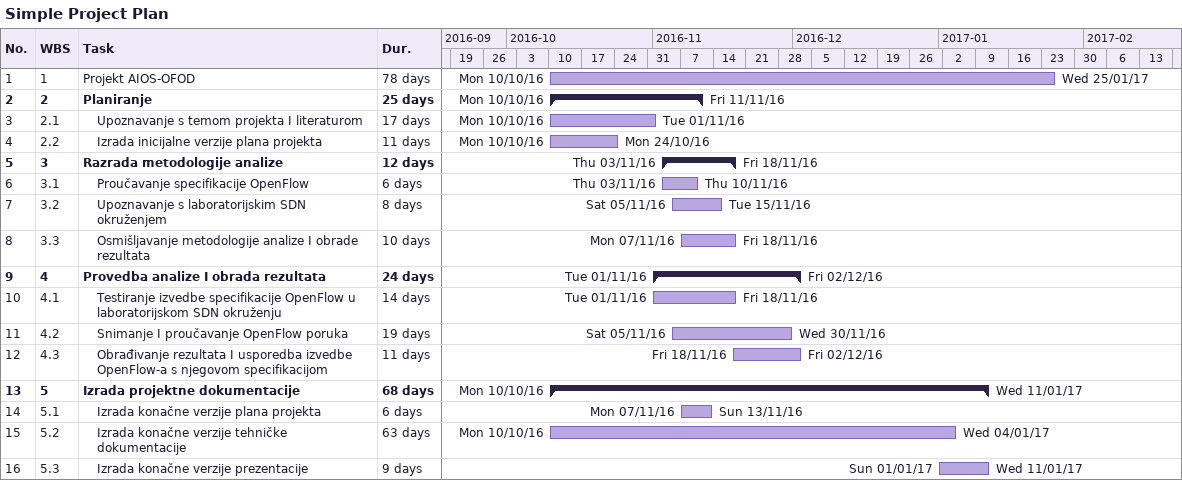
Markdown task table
Simple Project Plan

| ID | WBS | Task | Duration | Start | Finish |
|---|---|---|---|---|---|
| 1 | 1 | Projekt AIOS-OFOD | 78d | 2016-10-10 | 2017-01-25 |
| 2 | 2 | **Planiranje** | 25d | 2016-10-10 | 2016-11-11 |
| 3 | 2.1 | Upoznavanje s temom projekta I literaturom | 17d | 2016-10-10 | 2016-11-01 |
| 4 | 2.2 | Izrada inicijalne verzije plana projekta | 11d | 2016-10-10 | 2016-10-24 |
| 5 | 3 | **Razrada metodologije analize** | 12d | 2016-11-03 | 2016-11-18 |
| 6 | 3.1 | Proučavanje specifikacije OpenFlow | 6d | 2016-11-03 | 2016-11-10 |
| 7 | 3.2 | Upoznavanje s laboratorijskim SDN okruženjem | 8d | 2016-11-05 | 2016-11-15 |
| 8 | 3.3 | Osmišljavanje metodologije analize I obrade rezultata | 10d | 2016-11-07 | 2016-11-18 |
| 9 | 4 | **Provedba analize I obrada rezultata** | 24d | 2016-11-01 | 2016-12-02 |
| 10 | 4.1 | Testiranje izvedbe specifikacije OpenFlow u laboratorijskom SDN okruženju | 14d | 2016-11-01 | 2016-11-18 |
| 11 | 4.2 | Snimanje I proučavanje OpenFlow poruka | 19d | 2016-11-05 | 2016-11-30 |
| 12 | 4.3 | Obrađivanje rezultata I usporedba izvedbe OpenFlow-a s njegovom specifikacijom | 11d | 2016-11-18 | 2016-12-02 |
| 13 | 5 | **Izrada projektne dokumentacije** | 68d | 2016-10-10 | 2017-01-11 |
| 14 | 5.1 | Izrada konačne verzije plana projekta | 6d | 2016-11-07 | 2016-11-13 |
| 15 | 5.2 | Izrada konačne verzije tehničke dokumentacije | 63d | 2016-10-10 | 2017-01-04 |
| 16 | 5.3 | Izrada konačne verzije prezentacije | 9d | 2017-01-01 | 2017-01-11 |
